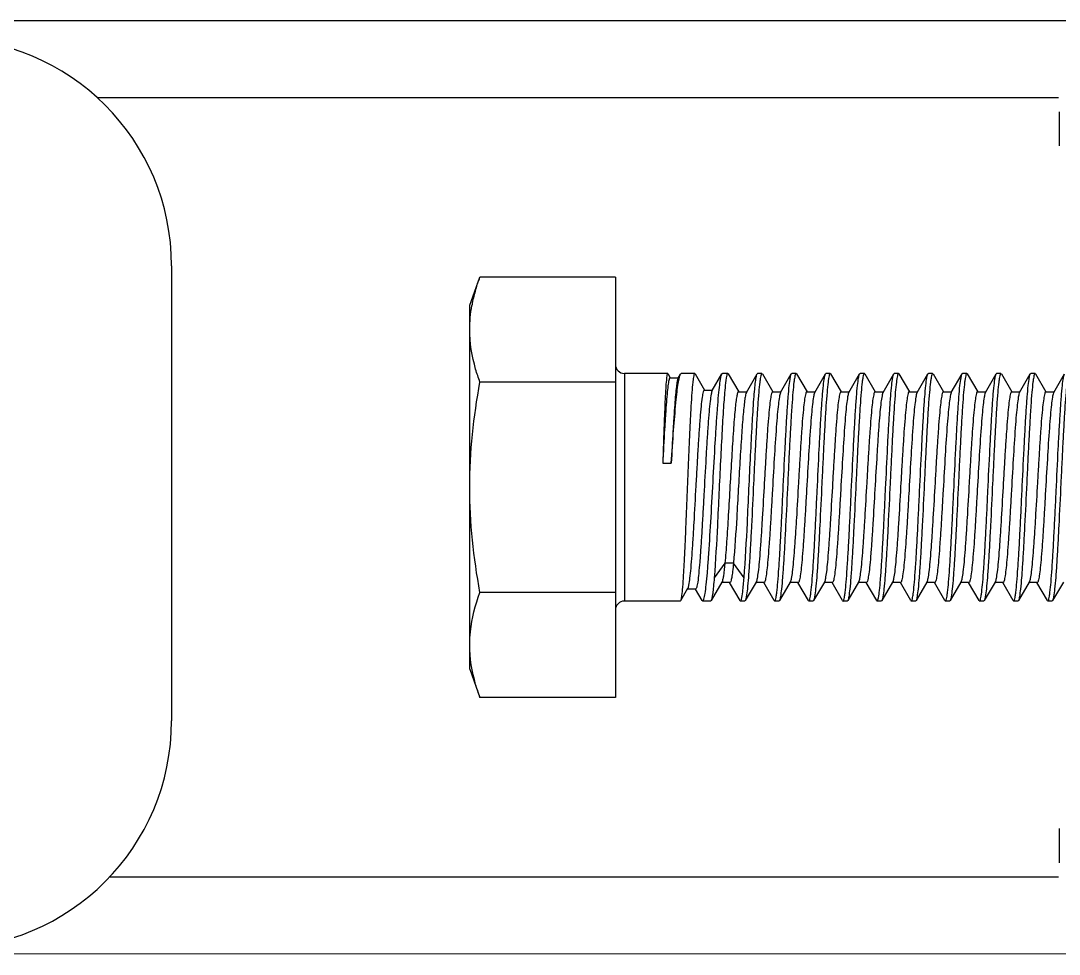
# Model space of a CAD drawing. Extents: x 1382187 to 1725648, y 860327 to 1571294.
# Drawn here: x 1535218.6 to 1535591.6, y 1227685.2 to 1228020.7 of the extents above; entities that cross this region are included whole.
import ezdxf

# ---------------------------------------------------------------- set-up
doc = ezdxf.new("R2010")
doc.units = 0
doc.header["$LTSCALE"] = 1000
doc.header["$MEASUREMENT"] = 0

msp = doc.modelspace()

# ---------------------------------------------------------------- linework, layer by layer
for p, q in [((1535894.19, 1228020.66), (1534900.66, 1228020.65)), ((1535591.32, 1227992.93), (1535246.14, 1227992.93)), ((1535591.62, 1227987.95), (1535591.62, 1227975.68)), ((1535272.74, 1227932.58), (1535272.74, 1227769.03)), ((1535379.83, 1227918.44), (1535383.51, 1227928.56)), ((1535432.16, 1227928.56), (1535383.51, 1227928.56)), ((1535432.16, 1227928.56), (1535432.16, 1227777.48)), ((1535379.83, 1227787.6), (1535379.83, 1227918.44)), ((1535435.43, 1227893.9), (1535435.43, 1227812.13)), ((1535450.93, 1227893.9), (1535435.43, 1227893.9)), ((1535450.93, 1227893.9), (1535435.43, 1227893.9)), ((1535450.93, 1227893.9), (1535450.92, 1227893.9)), ((1535451, 1227893.84), (1535450.93, 1227893.9)), ((1535455.55, 1227893.66), (1535455.83, 1227893.9)), ((1535460.67, 1227893.9), (1535455.83, 1227893.9)), ((1535460.67, 1227893.9), (1535455.83, 1227893.9)), ((1535460.67, 1227893.9), (1535460.65, 1227893.9)), ((1535460.8, 1227893.79), (1535460.67, 1227893.9)), ((1535470.42, 1227893.73), (1535470.62, 1227893.9)), ((1535472.54, 1227893.9), (1535470.62, 1227893.9)), ((1535472.54, 1227893.9), (1535470.62, 1227893.9)), ((1535472.7, 1227893.77), (1535472.54, 1227893.9)), ((1535483.11, 1227893.77), (1535483.27, 1227893.9)), ((1535484.81, 1227893.9), (1535483.27, 1227893.9)), ((1535484.81, 1227893.9), (1535483.27, 1227893.9)), ((1535484.81, 1227893.9), (1535484.79, 1227893.9)), ((1535484.97, 1227893.77), (1535484.81, 1227893.9)), ((1535495.38, 1227893.77), (1535495.54, 1227893.9)), ((1535497.07, 1227893.9), (1535495.54, 1227893.9)), ((1535497.07, 1227893.9), (1535495.54, 1227893.9)), ((1535497.07, 1227893.9), (1535497.05, 1227893.9)), ((1535497.23, 1227893.77), (1535497.07, 1227893.9)), ((1535507.64, 1227893.77), (1535507.8, 1227893.9)), ((1535509.34, 1227893.9), (1535507.8, 1227893.9)), ((1535509.34, 1227893.9), (1535507.8, 1227893.9)), ((1535509.34, 1227893.9), (1535509.32, 1227893.9)), ((1535509.5, 1227893.77), (1535509.34, 1227893.9)), ((1535519.91, 1227893.77), (1535520.07, 1227893.9)), ((1535521.61, 1227893.9), (1535520.07, 1227893.9)), ((1535521.61, 1227893.9), (1535520.07, 1227893.9)), ((1535521.61, 1227893.9), (1535521.58, 1227893.9)), ((1535521.77, 1227893.77), (1535521.61, 1227893.9)), ((1535532.18, 1227893.77), (1535532.34, 1227893.9)), ((1535533.87, 1227893.9), (1535532.34, 1227893.9)), ((1535533.87, 1227893.9), (1535532.34, 1227893.9)), ((1535533.87, 1227893.9), (1535533.85, 1227893.9)), ((1535534.03, 1227893.77), (1535533.87, 1227893.9)), ((1535544.44, 1227893.77), (1535544.6, 1227893.9)), ((1535546.14, 1227893.9), (1535544.6, 1227893.9)), ((1535546.14, 1227893.9), (1535544.6, 1227893.9)), ((1535546.14, 1227893.9), (1535546.12, 1227893.9)), ((1535546.3, 1227893.77), (1535546.14, 1227893.9)), ((1535556.71, 1227893.77), (1535556.87, 1227893.9)), ((1535558.41, 1227893.9), (1535556.87, 1227893.9)), ((1535558.41, 1227893.9), (1535556.87, 1227893.9)), ((1535558.41, 1227893.9), (1535558.38, 1227893.9)), ((1535558.57, 1227893.77), (1535558.41, 1227893.9)), ((1535568.97, 1227893.77), (1535569.14, 1227893.9)), ((1535570.67, 1227893.9), (1535569.14, 1227893.9)), ((1535570.67, 1227893.9), (1535569.14, 1227893.9)), ((1535570.67, 1227893.9), (1535570.65, 1227893.9)), ((1535570.83, 1227893.77), (1535570.67, 1227893.9)), ((1535581.24, 1227893.77), (1535581.4, 1227893.9)), ((1535582.94, 1227893.9), (1535581.4, 1227893.9)), ((1535582.94, 1227893.9), (1535581.4, 1227893.9)), ((1535582.94, 1227893.9), (1535582.92, 1227893.9)), ((1535583.1, 1227893.77), (1535582.94, 1227893.9)), ((1535432.16, 1227890.79), (1535383.51, 1227890.79)), ((1535451, 1227893.84), (1535451.86, 1227892.37)), ((1535451.79, 1227892.33), (1535454.78, 1227892.33)), ((1535454.69, 1227892.19), (1535455.55, 1227893.66)), ((1535460.8, 1227893.79), (1535464.19, 1227887.96)), ((1535466.97, 1227887.8), (1535470.42, 1227893.73)), ((1535472.7, 1227893.77), (1535476.48, 1227887.28)), ((1535479.26, 1227887.12), (1535483.11, 1227893.77)), ((1535484.97, 1227893.77), (1535488.74, 1227887.28)), ((1535491.52, 1227887.12), (1535495.38, 1227893.77)), ((1535497.23, 1227893.77), (1535501.01, 1227887.28)), ((1535503.79, 1227887.12), (1535507.64, 1227893.77)), ((1535509.5, 1227893.77), (1535513.28, 1227887.28)), ((1535516.05, 1227887.12), (1535519.91, 1227893.77)), ((1535521.77, 1227893.77), (1535525.54, 1227887.28)), ((1535528.32, 1227887.12), (1535532.18, 1227893.77)), ((1535534.03, 1227893.77), (1535537.81, 1227887.28)), ((1535540.59, 1227887.12), (1535544.44, 1227893.77)), ((1535546.3, 1227893.77), (1535550.07, 1227887.28)), ((1535552.85, 1227887.12), (1535556.71, 1227893.77)), ((1535558.57, 1227893.77), (1535562.34, 1227887.28)), ((1535565.12, 1227887.12), (1535568.97, 1227893.77)), ((1535570.83, 1227893.77), (1535574.61, 1227887.28)), ((1535577.39, 1227887.12), (1535581.24, 1227893.77)), ((1535583.1, 1227893.77), (1535586.87, 1227887.28)), ((1535589.65, 1227887.12), (1535593.51, 1227893.77)), ((1535464.09, 1227887.96), (1535467.07, 1227887.96)), ((1535476.38, 1227887.28), (1535479.35, 1227887.28)), ((1535488.65, 1227887.28), (1535491.62, 1227887.28)), ((1535491.52, 1227887.12), (1535491.44, 1227886.96)), ((1535500.91, 1227887.28), (1535503.88, 1227887.28)), ((1535503.79, 1227887.12), (1535503.71, 1227886.95)), ((1535513.18, 1227887.28), (1535516.15, 1227887.28)), ((1535516.05, 1227887.12), (1535515.97, 1227886.94)), ((1535525.45, 1227887.28), (1535528.42, 1227887.28)), ((1535537.71, 1227887.28), (1535540.68, 1227887.28)), ((1535540.59, 1227887.12), (1535540.5, 1227886.92)), ((1535549.98, 1227887.28), (1535552.95, 1227887.28)), ((1535552.85, 1227887.12), (1535552.76, 1227886.92)), ((1535562.24, 1227887.28), (1535565.22, 1227887.28)), ((1535565.12, 1227887.12), (1535565.02, 1227886.91)), ((1535574.51, 1227887.28), (1535577.48, 1227887.28)), ((1535577.39, 1227887.12), (1535577.29, 1227886.9)), ((1535586.78, 1227887.28), (1535589.75, 1227887.28)), ((1535589.65, 1227887.12), (1535589.55, 1227886.89)), ((1535449.2, 1227861.72), (1535452.27, 1227861.72)), ((1535471.52, 1227825.75), (1535467.68, 1227820.47)), ((1535474.58, 1227825.75), (1535471.52, 1227825.75)), ((1535478.41, 1227820.47), (1535474.58, 1227825.75)), ((1535458.12, 1227816.6), (1535455.58, 1227812.22)), ((1535461.01, 1227816.44), (1535458.03, 1227816.44)), ((1535463.31, 1227812.33), (1535460.94, 1227816.4)), ((1535470.44, 1227818.9), (1535466.57, 1227812.26)), ((1535473.31, 1227818.73), (1535470.34, 1227818.73)), ((1535476.96, 1227812.27), (1535473.21, 1227818.73)), ((1535482.7, 1227818.92), (1535478.83, 1227812.27)), ((1535485.58, 1227818.75), (1535482.61, 1227818.75)), ((1535489.24, 1227812.27), (1535485.48, 1227818.75)), ((1535494.97, 1227818.92), (1535491.1, 1227812.27)), ((1535497.85, 1227818.75), (1535494.88, 1227818.75)), ((1535501.51, 1227812.27), (1535497.75, 1227818.75)), ((1535507.24, 1227818.92), (1535503.37, 1227812.27)), ((1535510.11, 1227818.75), (1535507.14, 1227818.75)), ((1535513.78, 1227812.27), (1535510.02, 1227818.75)), ((1535519.5, 1227818.92), (1535515.63, 1227812.27)), ((1535522.38, 1227818.75), (1535519.41, 1227818.75)), ((1535526.04, 1227812.27), (1535522.28, 1227818.75)), ((1535522.49, 1227818.8), (1535522.38, 1227818.75)), ((1535531.77, 1227818.92), (1535527.9, 1227812.27)), ((1535534.65, 1227818.75), (1535531.67, 1227818.75)), ((1535538.31, 1227812.27), (1535534.55, 1227818.75)), ((1535544.04, 1227818.92), (1535540.17, 1227812.27)), ((1535546.91, 1227818.75), (1535543.94, 1227818.75)), ((1535550.57, 1227812.27), (1535546.82, 1227818.75)), ((1535556.3, 1227818.92), (1535552.43, 1227812.27)), ((1535559.18, 1227818.75), (1535556.21, 1227818.75)), ((1535562.84, 1227812.27), (1535559.08, 1227818.75)), ((1535568.57, 1227818.92), (1535564.7, 1227812.27)), ((1535571.44, 1227818.75), (1535568.47, 1227818.75)), ((1535575.11, 1227812.27), (1535571.35, 1227818.75)), ((1535580.84, 1227818.92), (1535576.97, 1227812.27)), ((1535583.71, 1227818.75), (1535580.74, 1227818.75)), ((1535587.37, 1227812.27), (1535583.61, 1227818.75)), ((1535593.1, 1227818.92), (1535589.23, 1227812.27)), ((1535432.16, 1227815.25), (1535383.51, 1227815.25)), ((1535455.48, 1227812.13), (1535435.43, 1227812.13)), ((1535455.48, 1227812.13), (1535435.43, 1227812.13)), ((1535455.58, 1227812.22), (1535455.48, 1227812.13)), ((1535463.31, 1227812.33), (1535463.54, 1227812.13)), ((1535466.42, 1227812.13), (1535463.54, 1227812.13)), ((1535466.42, 1227812.13), (1535463.54, 1227812.13)), ((1535466.57, 1227812.26), (1535466.42, 1227812.13)), ((1535476.96, 1227812.27), (1535477.13, 1227812.13)), ((1535478.67, 1227812.13), (1535477.13, 1227812.13)), ((1535478.67, 1227812.13), (1535477.13, 1227812.13)), ((1535478.83, 1227812.27), (1535478.67, 1227812.13)), ((1535489.24, 1227812.27), (1535489.4, 1227812.13)), ((1535490.94, 1227812.13), (1535489.4, 1227812.13)), ((1535490.94, 1227812.13), (1535489.4, 1227812.13)), ((1535489.4, 1227812.13), (1535489.43, 1227812.13)), ((1535491.1, 1227812.27), (1535490.94, 1227812.13)), ((1535501.51, 1227812.27), (1535501.67, 1227812.13)), ((1535503.21, 1227812.13), (1535501.67, 1227812.13)), ((1535503.21, 1227812.13), (1535501.67, 1227812.13)), ((1535501.67, 1227812.13), (1535501.69, 1227812.13)), ((1535503.37, 1227812.27), (1535503.21, 1227812.13)), ((1535513.78, 1227812.27), (1535513.94, 1227812.13)), ((1535515.47, 1227812.13), (1535513.94, 1227812.13)), ((1535515.47, 1227812.13), (1535513.94, 1227812.13)), ((1535513.94, 1227812.13), (1535513.96, 1227812.13)), ((1535515.53, 1227812.14), (1535515.47, 1227812.13)), ((1535515.58, 1227812.19), (1535515.53, 1227812.14)), ((1535515.63, 1227812.27), (1535515.58, 1227812.19)), ((1535526.04, 1227812.27), (1535526.2, 1227812.13)), ((1535526.2, 1227812.13), (1535526.26, 1227812.14)), ((1535527.74, 1227812.13), (1535526.2, 1227812.13)), ((1535526.26, 1227812.14), (1535526.31, 1227812.19)), ((1535527.74, 1227812.13), (1535526.31, 1227812.13)), ((1535527.9, 1227812.27), (1535527.74, 1227812.13)), ((1535538.31, 1227812.27), (1535538.47, 1227812.13)), ((1535540.01, 1227812.13), (1535538.47, 1227812.13)), ((1535540.01, 1227812.13), (1535538.47, 1227812.13)), ((1535538.47, 1227812.13), (1535538.49, 1227812.13)), ((1535540.17, 1227812.27), (1535540.01, 1227812.13)), ((1535550.57, 1227812.27), (1535550.74, 1227812.13)), ((1535552.27, 1227812.13), (1535550.74, 1227812.13)), ((1535552.27, 1227812.13), (1535550.74, 1227812.13)), ((1535550.74, 1227812.13), (1535550.76, 1227812.13)), ((1535552.43, 1227812.27), (1535552.27, 1227812.13)), ((1535562.84, 1227812.27), (1535563, 1227812.13)), ((1535564.54, 1227812.13), (1535563, 1227812.13)), ((1535564.54, 1227812.13), (1535563, 1227812.13)), ((1535563, 1227812.13), (1535563.02, 1227812.13)), ((1535564.7, 1227812.27), (1535564.54, 1227812.13)), ((1535575.11, 1227812.27), (1535575.27, 1227812.13)), ((1535576.8, 1227812.13), (1535575.27, 1227812.13)), ((1535576.8, 1227812.13), (1535575.27, 1227812.13)), ((1535575.27, 1227812.13), (1535575.29, 1227812.13)), ((1535576.97, 1227812.27), (1535576.8, 1227812.13)), ((1535587.37, 1227812.27), (1535587.53, 1227812.13)), ((1535589.07, 1227812.13), (1535587.53, 1227812.13)), ((1535589.07, 1227812.13), (1535587.53, 1227812.13)), ((1535587.53, 1227812.13), (1535587.56, 1227812.13)), ((1535589.23, 1227812.27), (1535589.07, 1227812.13)), ((1535379.83, 1227787.6), (1535383.51, 1227777.48)), ((1535432.16, 1227777.48), (1535383.51, 1227777.48)), ((1535591.62, 1227730.35), (1535591.62, 1227718.09)), ((1535591.37, 1227712.83), (1535250.37, 1227712.83)), ((1535893.68, 1227685.39), (1534900.66, 1227685.19))]:
    msp.add_line(p, q)
for centre, radius, start, end in [((1535190.96, 1227932.58), 81.78, 0, 90), ((1535432.61, 1227908.65), 52.86, 168.6931, 169.4725), ((1535435.43, 1227897.18), 3.27, 180, 270), ((1535435.43, 1227808.86), 3.27, 90, 180), ((1535190.96, 1227769.03), 81.78, 270, 0)]:
    msp.add_arc(centre, radius, start, end)
for points, knots in [([(1535380.78, 1227919.02), (1535381.26, 1227921.44), (1535382.14, 1227924.64), (1535383.22, 1227927.77), (1535383.51, 1227928.56)], [0, 0, 0, 0, 0.746895, 1, 1, 1, 1]), ([(1535383.51, 1227890.79), (1535382.95, 1227892.33), (1535380.92, 1227898.43), (1535379.83, 1227904.89), (1535379.83, 1227909.67)], [0, 0, 0, 0, 0.255696, 1, 1, 1, 1]), ([(1535450.92, 1227893.9), (1535450.85, 1227893.88), (1535450.77, 1227893.62), (1535450.67, 1227893.19), (1535450.57, 1227892.41), (1535450.41, 1227890.88), (1535450.22, 1227888.28), (1535450.02, 1227884.45), (1535449.81, 1227879.72), (1535449.6, 1227874.23), (1535449.4, 1227868.15), (1535449.27, 1227863.91), (1535449.2, 1227861.72)], [0, 0, 0, 0, 0.006463, 0.021259, 0.044741, 0.076818, 0.165921, 0.286162, 0.434178, 0.605806, 0.79621, 1, 1, 1, 1]), ([(1535460.65, 1227893.9), (1535460.56, 1227893.88), (1535460.43, 1227893.54), (1535460.28, 1227892.97), (1535460.12, 1227891.97), (1535459.89, 1227890), (1535459.61, 1227886.67), (1535459.3, 1227881.81), (1535458.98, 1227875.89), (1535458.67, 1227869.13), (1535458.35, 1227861.79), (1535458.04, 1227854.12), (1535457.73, 1227846.41), (1535457.43, 1227838.95), (1535457.12, 1227832), (1535456.82, 1227825.81), (1535456.51, 1227820.64), (1535456.26, 1227816.61), (1535455.92, 1227813.98), (1535455.8, 1227812.59), (1535455.58, 1227812.22)], [0, 0, 0, 0, 0.003479, 0.011119, 0.023138, 0.039478, 0.084569, 0.144819, 0.218054, 0.30161, 0.392438, 0.487225, 0.582511, 0.674818, 0.760772, 0.837237, 0.901428, 0.951015, 0.984221, 1, 1, 1, 1]), ([(1535472.54, 1227893.9), (1535472.46, 1227893.9), (1535472.3, 1227893.64), (1535472.24, 1227893.43), (1535472.2, 1227893.26)], [0, 0, 0, 0, 0.316243, 1, 1, 1, 1]), ([(1535484.79, 1227893.9), (1535484.69, 1227893.88), (1535484.54, 1227893.55), (1535484.38, 1227892.98), (1535484.2, 1227891.99), (1535483.93, 1227890.03), (1535483.62, 1227886.74), (1535483.26, 1227881.92), (1535482.9, 1227876.06), (1535482.54, 1227869.36), (1535482.17, 1227862.06), (1535481.69, 1227851.93), (1535481.21, 1227841.92), (1535480.71, 1227832.38), (1535480.36, 1227826.18), (1535479.99, 1227820.95), (1535479.66, 1227816.86), (1535479.27, 1227814.13), (1535479.07, 1227812.68), (1535478.83, 1227812.27)], [0, 0, 0, 0, 0.003606, 0.011247, 0.023194, 0.039404, 0.084092, 0.143784, 0.216355, 0.299204, 0.389343, 0.483517, 0.670349, 0.756272, 0.83299, 0.897744, 0.948219, 0.982646, 1, 1, 1, 1]), ([(1535497.05, 1227893.9), (1535496.96, 1227893.88), (1535496.8, 1227893.55), (1535496.65, 1227892.98), (1535496.47, 1227891.99), (1535496.2, 1227890.03), (1535495.89, 1227886.74), (1535495.53, 1227881.93), (1535495.17, 1227876.06), (1535494.8, 1227869.36), (1535494.44, 1227862.07), (1535493.95, 1227851.94), (1535493.48, 1227841.92), (1535492.98, 1227832.38), (1535492.62, 1227826.18), (1535492.25, 1227820.95), (1535491.93, 1227816.86), (1535491.54, 1227814.13), (1535491.34, 1227812.68), (1535491.1, 1227812.27)], [0, 0, 0, 0, 0.003604, 0.011244, 0.023189, 0.039398, 0.084081, 0.143773, 0.216344, 0.29919, 0.389328, 0.483502, 0.67034, 0.756263, 0.832984, 0.89774, 0.948217, 0.982646, 1, 1, 1, 1]), ([(1535509.32, 1227893.9), (1535509.22, 1227893.88), (1535509.07, 1227893.55), (1535508.91, 1227892.98), (1535508.73, 1227891.99), (1535508.47, 1227890.03), (1535508.15, 1227886.74), (1535507.8, 1227881.92), (1535507.43, 1227876.06), (1535507.07, 1227869.36), (1535506.71, 1227862.07), (1535506.22, 1227851.94), (1535505.75, 1227841.92), (1535505.25, 1227832.38), (1535504.89, 1227826.18), (1535504.52, 1227820.95), (1535504.2, 1227816.86), (1535503.81, 1227814.13), (1535503.61, 1227812.68), (1535503.37, 1227812.27)], [0, 0, 0, 0, 0.003606, 0.011247, 0.023192, 0.039401, 0.084085, 0.143776, 0.216348, 0.299195, 0.38933, 0.483503, 0.670342, 0.756264, 0.832982, 0.897739, 0.948217, 0.982647, 1, 1, 1, 1]), ([(1535521.58, 1227893.9), (1535521.49, 1227893.88), (1535521.34, 1227893.55), (1535521.18, 1227892.98), (1535521, 1227891.99), (1535520.73, 1227890.04), (1535520.42, 1227886.75), (1535520.06, 1227881.93), (1535519.7, 1227876.06), (1535519.34, 1227869.36), (1535518.97, 1227862.07), (1535518.49, 1227851.94), (1535518.01, 1227841.92), (1535517.51, 1227832.39), (1535517.15, 1227826.18), (1535516.79, 1227820.95), (1535516.46, 1227816.86), (1535516.07, 1227814.13), (1535515.87, 1227812.68), (1535515.63, 1227812.27)], [0, 0, 0, 0, 0.003598, 0.011231, 0.023168, 0.039371, 0.084041, 0.143721, 0.216288, 0.299135, 0.389272, 0.483446, 0.670301, 0.756235, 0.832961, 0.897725, 0.94821, 0.982644, 1, 1, 1, 1]), ([(1535533.85, 1227893.9), (1535533.75, 1227893.88), (1535533.6, 1227893.55), (1535533.44, 1227892.98), (1535533.26, 1227891.99), (1535533, 1227890.03), (1535532.68, 1227886.74), (1535532.33, 1227881.92), (1535531.97, 1227876.05), (1535531.6, 1227869.35), (1535531.24, 1227862.06), (1535530.75, 1227851.93), (1535530.28, 1227841.92), (1535529.78, 1227832.38), (1535529.42, 1227826.18), (1535529.05, 1227820.95), (1535528.73, 1227816.86), (1535528.34, 1227814.13), (1535528.14, 1227812.68), (1535527.9, 1227812.27)], [0, 0, 0, 0, 0.003608, 0.011251, 0.0232, 0.039412, 0.0841, 0.143792, 0.216367, 0.299219, 0.389359, 0.483531, 0.670361, 0.756279, 0.832994, 0.897747, 0.94822, 0.982647, 1, 1, 1, 1]), ([(1535546.12, 1227893.9), (1535546.02, 1227893.88), (1535545.87, 1227893.55), (1535545.71, 1227892.98), (1535545.53, 1227891.99), (1535545.26, 1227890.03), (1535544.95, 1227886.74), (1535544.59, 1227881.93), (1535544.23, 1227876.06), (1535543.87, 1227869.36), (1535543.51, 1227862.07), (1535543.02, 1227851.94), (1535542.55, 1227841.92), (1535542.05, 1227832.39), (1535541.69, 1227826.18), (1535541.32, 1227820.95), (1535540.99, 1227816.86), (1535540.6, 1227814.13), (1535540.4, 1227812.68), (1535540.17, 1227812.27)], [0, 0, 0, 0, 0.003605, 0.011245, 0.02319, 0.039398, 0.084078, 0.143767, 0.216337, 0.299182, 0.389315, 0.483487, 0.670329, 0.756258, 0.83298, 0.897737, 0.948214, 0.982645, 1, 1, 1, 1]), ([(1535558.38, 1227893.9), (1535558.29, 1227893.88), (1535558.13, 1227893.55), (1535557.98, 1227892.98), (1535557.8, 1227891.99), (1535557.53, 1227890.03), (1535557.22, 1227886.74), (1535556.86, 1227881.92), (1535556.5, 1227876.06), (1535556.14, 1227869.36), (1535555.77, 1227862.06), (1535555.29, 1227851.93), (1535554.81, 1227841.92), (1535554.31, 1227832.38), (1535553.95, 1227826.18), (1535553.58, 1227820.95), (1535553.26, 1227816.86), (1535552.87, 1227814.13), (1535552.67, 1227812.68), (1535552.43, 1227812.27)], [0, 0, 0, 0, 0.003606, 0.011248, 0.023195, 0.039406, 0.084093, 0.143786, 0.216358, 0.299206, 0.389346, 0.483519, 0.670351, 0.756273, 0.832991, 0.897744, 0.948219, 0.982646, 1, 1, 1, 1]), ([(1535570.65, 1227893.9), (1535570.55, 1227893.88), (1535570.4, 1227893.55), (1535570.24, 1227892.98), (1535570.06, 1227891.99), (1535569.8, 1227890.03), (1535569.48, 1227886.74), (1535569.13, 1227881.93), (1535568.77, 1227876.06), (1535568.4, 1227869.36), (1535568.04, 1227862.07), (1535567.55, 1227851.94), (1535567.08, 1227841.92), (1535566.58, 1227832.38), (1535566.22, 1227826.18), (1535565.85, 1227820.95), (1535565.53, 1227816.86), (1535565.14, 1227814.13), (1535564.94, 1227812.68), (1535564.7, 1227812.27)], [0, 0, 0, 0, 0.003605, 0.011245, 0.02319, 0.039399, 0.084083, 0.143774, 0.216346, 0.299192, 0.389329, 0.483503, 0.670341, 0.756263, 0.832983, 0.89774, 0.948218, 0.982646, 1, 1, 1, 1]), ([(1535582.92, 1227893.9), (1535582.82, 1227893.88), (1535582.67, 1227893.55), (1535582.51, 1227892.98), (1535582.33, 1227891.99), (1535582.06, 1227890.03), (1535581.75, 1227886.74), (1535581.39, 1227881.92), (1535581.03, 1227876.06), (1535580.67, 1227869.36), (1535580.3, 1227862.07), (1535579.82, 1227851.94), (1535579.35, 1227841.92), (1535578.84, 1227832.38), (1535578.49, 1227826.18), (1535578.12, 1227820.95), (1535577.79, 1227816.86), (1535577.4, 1227814.13), (1535577.2, 1227812.68), (1535576.97, 1227812.27)], [0, 0, 0, 0, 0.003606, 0.011247, 0.023193, 0.039402, 0.084085, 0.143776, 0.216348, 0.299195, 0.389329, 0.483501, 0.670341, 0.756263, 0.832981, 0.897738, 0.948217, 0.982646, 1, 1, 1, 1]), ([(1535595.18, 1227893.9), (1535595.09, 1227893.88), (1535594.93, 1227893.55), (1535594.78, 1227892.98), (1535594.6, 1227891.99), (1535594.33, 1227890.03), (1535594.02, 1227886.74), (1535593.66, 1227881.93), (1535593.3, 1227876.06), (1535592.94, 1227869.36), (1535592.57, 1227862.07), (1535592.09, 1227851.94), (1535591.61, 1227841.92), (1535591.11, 1227832.39), (1535590.75, 1227826.18), (1535590.38, 1227820.95), (1535590.06, 1227816.86), (1535589.67, 1227814.13), (1535589.47, 1227812.68), (1535589.23, 1227812.27)], [0, 0, 0, 0, 0.003605, 0.011246, 0.023191, 0.0394, 0.084081, 0.143769, 0.21634, 0.299187, 0.389322, 0.483492, 0.670333, 0.756258, 0.832977, 0.897734, 0.948214, 0.982646, 1, 1, 1, 1]), ([(1535451.79, 1227892.33), (1535451.72, 1227892.33), (1535451.56, 1227892.11), (1535451.35, 1227891.4), (1535451.06, 1227889.76), (1535450.77, 1227887.09), (1535450.45, 1227883.43), (1535450.14, 1227878.93), (1535449.7, 1227871.6), (1535449.4, 1227865.78), (1535449.2, 1227861.72)], [0, 0, 0, 0, 0.007029, 0.021662, 0.076602, 0.165188, 0.285057, 0.432865, 0.604499, 1, 1, 1, 1]), ([(1535452.27, 1227861.72), (1535452.53, 1227865.67), (1535453.03, 1227872.9), (1535453.71, 1227881.43), (1535454.29, 1227887.02), (1535454.67, 1227890.05), (1535455.06, 1227892.17), (1535455.34, 1227893.3), (1535455.55, 1227893.66)], [0, 0, 0, 0, 0.369025, 0.676578, 0.797829, 0.893394, 0.961137, 1, 1, 1, 1]), ([(1535454.69, 1227892.19), (1535454.52, 1227891.88), (1535454.32, 1227890.86), (1535454.02, 1227888.92), (1535453.74, 1227886.06), (1535453.44, 1227882.41), (1535453.15, 1227878.02), (1535452.73, 1227871.05), (1535452.45, 1227865.54), (1535452.27, 1227861.72)], [0, 0, 0, 0, 0.03477, 0.099862, 0.194036, 0.315014, 0.459836, 0.624963, 1, 1, 1, 1]), ([(1535463.97, 1227812.82), (1535464.17, 1227813.46), (1535464.47, 1227815.19), (1535464.87, 1227818.36), (1535465.26, 1227822.64), (1535465.83, 1227830.12), (1535466.49, 1227840.99), (1535467.25, 1227854.82), (1535467.89, 1227866.52), (1535468.43, 1227875.31), (1535468.82, 1227880.97), (1535469.2, 1227885.73), (1535469.56, 1227889.46), (1535469.95, 1227891.99), (1535470.19, 1227893.34), (1535470.42, 1227893.73)], [0, 0, 0, 0, 0.024854, 0.064557, 0.117968, 0.183425, 0.34188, 0.519926, 0.695025, 0.774452, 0.845022, 0.904492, 0.95099, 0.983092, 1, 1, 1, 1]), ([(1535472.2, 1227893.26), (1535471.87, 1227892.05), (1535471.53, 1227888.53), (1535470.97, 1227881.96), (1535470.46, 1227872.97), (1535469.92, 1227862.33), (1535469.38, 1227850.92), (1535468.69, 1227836.88), (1535468.17, 1227826.74), (1535467.68, 1227820.47)], [0, 0, 0, 0, 0.051689, 0.144713, 0.271544, 0.421712, 0.582779, 0.741399, 1, 1, 1, 1]), ([(1535478.41, 1227820.47), (1535478.93, 1227827.05), (1535479.46, 1227837.66), (1535480.17, 1227852.33), (1535480.73, 1227864.13), (1535481.29, 1227874.92), (1535481.77, 1227882.84), (1535482.2, 1227887.94), (1535482.46, 1227890.66), (1535482.76, 1227892.5), (1535482.94, 1227893.47), (1535483.11, 1227893.77)], [0, 0, 0, 0, 0.269192, 0.433946, 0.599559, 0.751167, 0.875181, 0.923254, 0.96054, 0.986252, 1, 1, 1, 1]), ([(1535489.43, 1227812.13), (1535489.52, 1227812.16), (1535489.68, 1227812.49), (1535489.83, 1227813.06), (1535490.01, 1227814.04), (1535490.28, 1227816), (1535490.59, 1227819.29), (1535490.95, 1227824.11), (1535491.31, 1227829.98), (1535491.67, 1227836.68), (1535492.04, 1227843.97), (1535492.52, 1227854.09), (1535493, 1227864.11), (1535493.5, 1227873.64), (1535493.86, 1227879.85), (1535494.22, 1227885.07), (1535494.55, 1227889.17), (1535494.94, 1227891.91), (1535495.14, 1227893.35), (1535495.38, 1227893.77)], [0, 0, 0, 0, 0.00361, 0.011255, 0.023205, 0.039416, 0.084097, 0.143781, 0.216343, 0.299178, 0.3893, 0.483456, 0.670274, 0.756195, 0.832914, 0.897676, 0.948169, 0.98262, 1, 1, 1, 1]), ([(1535501.69, 1227812.13), (1535501.79, 1227812.16), (1535501.94, 1227812.49), (1535502.1, 1227813.06), (1535502.28, 1227814.04), (1535502.55, 1227816), (1535502.86, 1227819.29), (1535503.22, 1227824.11), (1535503.58, 1227829.98), (1535503.94, 1227836.68), (1535504.3, 1227843.97), (1535504.79, 1227854.09), (1535505.26, 1227864.11), (1535505.76, 1227873.64), (1535506.12, 1227879.85), (1535506.49, 1227885.08), (1535506.82, 1227889.17), (1535507.2, 1227891.91), (1535507.4, 1227893.35), (1535507.64, 1227893.77)], [0, 0, 0, 0, 0.003611, 0.011257, 0.023206, 0.039418, 0.084102, 0.143788, 0.216352, 0.299187, 0.389308, 0.483466, 0.670283, 0.7562, 0.832918, 0.897681, 0.948172, 0.982621, 1, 1, 1, 1]), ([(1535513.96, 1227812.13), (1535514.06, 1227812.16), (1535514.21, 1227812.49), (1535514.37, 1227813.06), (1535514.55, 1227814.04), (1535514.81, 1227816), (1535515.13, 1227819.29), (1535515.48, 1227824.11), (1535515.84, 1227829.98), (1535516.21, 1227836.68), (1535516.57, 1227843.97), (1535517.06, 1227854.09), (1535517.53, 1227864.11), (1535518.03, 1227873.64), (1535518.39, 1227879.85), (1535518.76, 1227885.08), (1535519.08, 1227889.17), (1535519.47, 1227891.91), (1535519.67, 1227893.35), (1535519.91, 1227893.77)], [0, 0, 0, 0, 0.00361, 0.011255, 0.023204, 0.039415, 0.0841, 0.143787, 0.21635, 0.299184, 0.389308, 0.483468, 0.670284, 0.7562, 0.83292, 0.897683, 0.948173, 0.982621, 1, 1, 1, 1]), ([(1535526.31, 1227812.19), (1535526.4, 1227812.3), (1535526.54, 1227812.69), (1535526.82, 1227813.9), (1535527.1, 1227816.29), (1535527.46, 1227820.07), (1535527.81, 1227825.03), (1535528.16, 1227830.96), (1535528.52, 1227837.67), (1535528.88, 1227844.92), (1535529.36, 1227854.91), (1535529.83, 1227864.76), (1535530.32, 1227874.11), (1535530.68, 1227880.18), (1535531.04, 1227885.28), (1535531.36, 1227889.28), (1535531.74, 1227891.95), (1535531.94, 1227893.36), (1535532.18, 1227893.77)], [0, 0, 0, 0, 0.005244, 0.014609, 0.045815, 0.092875, 0.154195, 0.22765, 0.310678, 0.400368, 0.493572, 0.677434, 0.761652, 0.836715, 0.899999, 0.949307, 0.982964, 1, 1, 1, 1]), ([(1535538.49, 1227812.13), (1535538.59, 1227812.16), (1535538.74, 1227812.49), (1535538.9, 1227813.06), (1535539.08, 1227814.04), (1535539.34, 1227816), (1535539.66, 1227819.29), (1535540.01, 1227824.11), (1535540.38, 1227829.98), (1535540.74, 1227836.68), (1535541.1, 1227843.97), (1535541.59, 1227854.09), (1535542.06, 1227864.11), (1535542.56, 1227873.64), (1535542.92, 1227879.85), (1535543.29, 1227885.08), (1535543.61, 1227889.17), (1535544, 1227891.91), (1535544.2, 1227893.35), (1535544.44, 1227893.77)], [0, 0, 0, 0, 0.00361, 0.011255, 0.023204, 0.039414, 0.084096, 0.14378, 0.216342, 0.299175, 0.389295, 0.483453, 0.670272, 0.756195, 0.832918, 0.89768, 0.94817, 0.98262, 1, 1, 1, 1]), ([(1535550.76, 1227812.13), (1535550.85, 1227812.16), (1535551.01, 1227812.49), (1535551.17, 1227813.06), (1535551.34, 1227814.04), (1535551.61, 1227816), (1535551.92, 1227819.29), (1535552.28, 1227824.11), (1535552.64, 1227829.98), (1535553.01, 1227836.68), (1535553.37, 1227843.97), (1535553.86, 1227854.1), (1535554.33, 1227864.11), (1535554.83, 1227873.65), (1535555.19, 1227879.85), (1535555.56, 1227885.08), (1535555.88, 1227889.17), (1535556.27, 1227891.91), (1535556.47, 1227893.35), (1535556.71, 1227893.77)], [0, 0, 0, 0, 0.003613, 0.011261, 0.023214, 0.039428, 0.084117, 0.143805, 0.21637, 0.299211, 0.389338, 0.483496, 0.670304, 0.756216, 0.832931, 0.89769, 0.948176, 0.982622, 1, 1, 1, 1]), ([(1535563.02, 1227812.13), (1535563.12, 1227812.16), (1535563.27, 1227812.49), (1535563.43, 1227813.06), (1535563.61, 1227814.04), (1535563.88, 1227816), (1535564.19, 1227819.29), (1535564.55, 1227824.11), (1535564.91, 1227829.98), (1535565.27, 1227836.68), (1535565.64, 1227843.97), (1535566.12, 1227854.09), (1535566.59, 1227864.11), (1535567.1, 1227873.64), (1535567.45, 1227879.85), (1535567.82, 1227885.07), (1535568.15, 1227889.17), (1535568.54, 1227891.91), (1535568.74, 1227893.35), (1535568.97, 1227893.77)], [0, 0, 0, 0, 0.00361, 0.011255, 0.023204, 0.039415, 0.084097, 0.14378, 0.216342, 0.299177, 0.389299, 0.483455, 0.670274, 0.756194, 0.832913, 0.897676, 0.948169, 0.98262, 1, 1, 1, 1]), ([(1535575.29, 1227812.13), (1535575.39, 1227812.16), (1535575.54, 1227812.49), (1535575.7, 1227813.06), (1535575.88, 1227814.04), (1535576.14, 1227816), (1535576.46, 1227819.29), (1535576.81, 1227824.11), (1535577.17, 1227829.98), (1535577.54, 1227836.68), (1535577.9, 1227843.97), (1535578.39, 1227854.09), (1535578.86, 1227864.11), (1535579.36, 1227873.64), (1535579.72, 1227879.85), (1535580.09, 1227885.08), (1535580.41, 1227889.17), (1535580.8, 1227891.91), (1535581, 1227893.35), (1535581.24, 1227893.77)], [0, 0, 0, 0, 0.003611, 0.011257, 0.023206, 0.039418, 0.084102, 0.143789, 0.216352, 0.299187, 0.389308, 0.483467, 0.670284, 0.756201, 0.832919, 0.897682, 0.948173, 0.982621, 1, 1, 1, 1]), ([(1535587.56, 1227812.13), (1535587.65, 1227812.16), (1535587.81, 1227812.49), (1535587.96, 1227813.06), (1535588.14, 1227814.04), (1535588.41, 1227816), (1535588.72, 1227819.29), (1535589.08, 1227824.11), (1535589.44, 1227829.98), (1535589.8, 1227836.68), (1535590.17, 1227843.97), (1535590.65, 1227854.09), (1535591.13, 1227864.11), (1535591.63, 1227873.64), (1535591.99, 1227879.85), (1535592.36, 1227885.08), (1535592.68, 1227889.17), (1535593.07, 1227891.91), (1535593.27, 1227893.35), (1535593.51, 1227893.77)], [0, 0, 0, 0, 0.003609, 0.011254, 0.023203, 0.039414, 0.084098, 0.143785, 0.216348, 0.299182, 0.389306, 0.483467, 0.670283, 0.7562, 0.83292, 0.897683, 0.948173, 0.982621, 1, 1, 1, 1]), ([(1535464.09, 1227887.96), (1535464.01, 1227887.96), (1535463.83, 1227887.7), (1535463.58, 1227886.86), (1535463.25, 1227884.93), (1535462.91, 1227881.82), (1535462.54, 1227877.59), (1535462.18, 1227872.46), (1535461.81, 1227866.59), (1535461.44, 1227860.2), (1535460.95, 1227851.34), (1535460.48, 1227842.58), (1535459.98, 1227834.25), (1535459.62, 1227828.84), (1535459.26, 1227824.27), (1535458.93, 1227820.68), (1535458.56, 1227818.26), (1535458.34, 1227816.97), (1535458.12, 1227816.6)], [0, 0, 0, 0, 0.003512, 0.010895, 0.03862, 0.083116, 0.142813, 0.21551, 0.298517, 0.388779, 0.482991, 0.669589, 0.75528, 0.831778, 0.896415, 0.946979, 0.981812, 1, 1, 1, 1]), ([(1535466.97, 1227887.8), (1535466.74, 1227887.4), (1535466.52, 1227886.07), (1535466.14, 1227883.55), (1535465.8, 1227879.85), (1535465.43, 1227875.16), (1535465.06, 1227869.63), (1535464.56, 1227861.21), (1535464.08, 1227852.41), (1535463.59, 1227843.56), (1535463.23, 1227837.25), (1535462.87, 1227831.48), (1535462.51, 1227826.46), (1535462.16, 1227822.35), (1535461.83, 1227819.35), (1535461.5, 1227817.49), (1535461.27, 1227816.69), (1535461.09, 1227816.44), (1535461.01, 1227816.44)], [0, 0, 0, 0, 0.018969, 0.055155, 0.107429, 0.173883, 0.252061, 0.339075, 0.526651, 0.6204, 0.709614, 0.791122, 0.862062, 0.919981, 0.962927, 0.989567, 0.996641, 1, 1, 1, 1]), ([(1535476.38, 1227887.28), (1535476.21, 1227887.28), (1535475.96, 1227886.53), (1535475.72, 1227885.45), (1535475.42, 1227883.34), (1535475.13, 1227880.64), (1535474.84, 1227877.21), (1535474.42, 1227871.59), (1535473.92, 1227863.61), (1535473.34, 1227853.47), (1535472.76, 1227843.29), (1535472.19, 1227834.04), (1535471.76, 1227828.3), (1535471.52, 1227825.75)], [0, 0, 0, 0, 0.008312, 0.028859, 0.061939, 0.106893, 0.162683, 0.227987, 0.380684, 0.550376, 0.720797, 0.875605, 1, 1, 1, 1]), ([(1535479.26, 1227887.12), (1535479.1, 1227886.85), (1535478.9, 1227885.99), (1535478.62, 1227884.39), (1535478.35, 1227882.06), (1535477.93, 1227877.75), (1535477.45, 1227871.1), (1535476.89, 1227862.08), (1535476.34, 1227852.25), (1535475.63, 1227840.04), (1535475.1, 1227831.21), (1535474.58, 1227825.75)], [0, 0, 0, 0, 0.015086, 0.041871, 0.07998, 0.128634, 0.253127, 0.404426, 0.569162, 0.732754, 1, 1, 1, 1]), ([(1535488.65, 1227887.28), (1535488.57, 1227887.28), (1535488.39, 1227887.04), (1535488.14, 1227886.25), (1535487.82, 1227884.44), (1535487.48, 1227881.52), (1535487.12, 1227877.53), (1535486.77, 1227872.68), (1535486.4, 1227867.11), (1535486.04, 1227861.04), (1535485.55, 1227852.57), (1535485.08, 1227844.17), (1535484.58, 1227836.15), (1535484.22, 1227830.9), (1535483.86, 1227826.46), (1535483.52, 1227822.95), (1535483.15, 1227820.56), (1535482.92, 1227819.29), (1535482.7, 1227818.92)], [0, 0, 0, 0, 0.003515, 0.010772, 0.037949, 0.081609, 0.140308, 0.211978, 0.294061, 0.383612, 0.477415, 0.664253, 0.750571, 0.827952, 0.893624, 0.945254, 0.981055, 1, 1, 1, 1]), ([(1535491.44, 1227886.96), (1535491.25, 1227886.49), (1535491, 1227885.11), (1535490.65, 1227882.53), (1535490.31, 1227878.9), (1535489.8, 1227872.4), (1535489.21, 1227862.88), (1535488.63, 1227852.78), (1535488.15, 1227844.42), (1535487.8, 1227838.46), (1535487.44, 1227833.01), (1535487.08, 1227828.26), (1535486.73, 1227824.37), (1535486.4, 1227821.52), (1535486.08, 1227819.76), (1535485.84, 1227818.99), (1535485.66, 1227818.75), (1535485.58, 1227818.75)], [0, 0, 0, 0, 0.022133, 0.060618, 0.114292, 0.181331, 0.345799, 0.531244, 0.623802, 0.711913, 0.792495, 0.862731, 0.920179, 0.962872, 0.989439, 0.99654, 1, 1, 1, 1]), ([(1535500.91, 1227887.28), (1535500.83, 1227887.28), (1535500.65, 1227887.04), (1535500.41, 1227886.25), (1535500.08, 1227884.44), (1535499.75, 1227881.52), (1535499.39, 1227877.53), (1535499.03, 1227872.68), (1535498.67, 1227867.11), (1535498.31, 1227861.04), (1535497.82, 1227852.57), (1535497.35, 1227844.17), (1535496.85, 1227836.15), (1535496.49, 1227830.9), (1535496.12, 1227826.46), (1535495.79, 1227822.95), (1535495.42, 1227820.56), (1535495.19, 1227819.29), (1535494.97, 1227818.92)], [0, 0, 0, 0, 0.003515, 0.010772, 0.037949, 0.081609, 0.140308, 0.211978, 0.294061, 0.383612, 0.477415, 0.664253, 0.750571, 0.827952, 0.893624, 0.945254, 0.981055, 1, 1, 1, 1]), ([(1535503.71, 1227886.95), (1535503.51, 1227886.48), (1535503.27, 1227885.09), (1535502.91, 1227882.51), (1535502.57, 1227878.87), (1535502.06, 1227872.37), (1535501.47, 1227862.85), (1535500.9, 1227852.75), (1535500.42, 1227844.4), (1535500.06, 1227838.44), (1535499.7, 1227832.99), (1535499.35, 1227828.25), (1535498.99, 1227824.37), (1535498.66, 1227821.52), (1535498.34, 1227819.75), (1535498.1, 1227818.99), (1535497.93, 1227818.75), (1535497.85, 1227818.75)], [0, 0, 0, 0, 0.022272, 0.060873, 0.114636, 0.181733, 0.346234, 0.531618, 0.624122, 0.712171, 0.792687, 0.862862, 0.920257, 0.962907, 0.989448, 0.996542, 1, 1, 1, 1]), ([(1535513.18, 1227887.28), (1535513.1, 1227887.28), (1535512.92, 1227887.04), (1535512.68, 1227886.25), (1535512.35, 1227884.44), (1535512.02, 1227881.52), (1535511.66, 1227877.53), (1535511.3, 1227872.68), (1535510.94, 1227867.11), (1535510.57, 1227861.04), (1535510.09, 1227852.57), (1535509.61, 1227844.17), (1535509.11, 1227836.15), (1535508.75, 1227830.9), (1535508.39, 1227826.46), (1535508.05, 1227822.95), (1535507.68, 1227820.56), (1535507.46, 1227819.29), (1535507.24, 1227818.92)], [0, 0, 0, 0, 0.003515, 0.010772, 0.037949, 0.081609, 0.140308, 0.211978, 0.294061, 0.383612, 0.477416, 0.664253, 0.750571, 0.827952, 0.893624, 0.945254, 0.981055, 1, 1, 1, 1]), ([(1535515.97, 1227886.94), (1535515.78, 1227886.47), (1535515.53, 1227885.08), (1535515.18, 1227882.48), (1535514.84, 1227878.84), (1535514.32, 1227872.33), (1535513.74, 1227862.82), (1535513.16, 1227852.72), (1535512.68, 1227844.37), (1535512.33, 1227838.42), (1535511.97, 1227832.98), (1535511.61, 1227828.24), (1535511.26, 1227824.36), (1535510.93, 1227821.51), (1535510.61, 1227819.75), (1535510.37, 1227818.99), (1535510.19, 1227818.75), (1535510.11, 1227818.75)], [0, 0, 0, 0, 0.022411, 0.061128, 0.114979, 0.182135, 0.346668, 0.531991, 0.624441, 0.712428, 0.79288, 0.862992, 0.920333, 0.962942, 0.989457, 0.996545, 1, 1, 1, 1]), ([(1535525.45, 1227887.28), (1535525.37, 1227887.28), (1535525.19, 1227887.04), (1535524.94, 1227886.25), (1535524.62, 1227884.44), (1535524.28, 1227881.52), (1535523.92, 1227877.53), (1535523.56, 1227872.68), (1535523.2, 1227867.11), (1535522.84, 1227861.04), (1535522.35, 1227852.57), (1535521.88, 1227844.17), (1535521.38, 1227836.15), (1535521.02, 1227830.9), (1535520.66, 1227826.46), (1535520.32, 1227822.95), (1535519.95, 1227820.56), (1535519.72, 1227819.29), (1535519.5, 1227818.92)], [0, 0, 0, 0, 0.003515, 0.010771, 0.037948, 0.081607, 0.140304, 0.211972, 0.294053, 0.383603, 0.477405, 0.664241, 0.750559, 0.82794, 0.893613, 0.945246, 0.981049, 1, 1, 1, 1]), ([(1535528.32, 1227887.12), (1535528.11, 1227886.75), (1535527.88, 1227885.52), (1535527.52, 1227883.2), (1535527.19, 1227879.8), (1535526.83, 1227875.48), (1535526.48, 1227870.38), (1535525.99, 1227862.56), (1535525.41, 1227852.3), (1535524.82, 1227842.08), (1535524.33, 1227834.39), (1535523.98, 1227829.45), (1535523.62, 1227825.36), (1535523.3, 1227822.17), (1535522.92, 1227820.16), (1535522.73, 1227819.04), (1535522.49, 1227818.8)], [0, 0, 0, 0, 0.018521, 0.053335, 0.103489, 0.167313, 0.24262, 0.326812, 0.509979, 0.691635, 0.773988, 0.846813, 0.907599, 0.95427, 0.985299, 1, 1, 1, 1]), ([(1535537.71, 1227887.28), (1535537.63, 1227887.28), (1535537.45, 1227887.04), (1535537.21, 1227886.25), (1535536.88, 1227884.44), (1535536.55, 1227881.52), (1535536.19, 1227877.53), (1535535.83, 1227872.68), (1535535.47, 1227867.11), (1535535.1, 1227861.04), (1535534.62, 1227852.57), (1535534.14, 1227844.17), (1535533.65, 1227836.15), (1535533.29, 1227830.9), (1535532.92, 1227826.46), (1535532.59, 1227822.95), (1535532.22, 1227820.56), (1535531.99, 1227819.29), (1535531.77, 1227818.92)], [0, 0, 0, 0, 0.003516, 0.010771, 0.037949, 0.081609, 0.140308, 0.211978, 0.294061, 0.383613, 0.477416, 0.664254, 0.750571, 0.827952, 0.893624, 0.945254, 0.981055, 1, 1, 1, 1]), ([(1535540.5, 1227886.92), (1535540.31, 1227886.44), (1535540.06, 1227885.04), (1535539.7, 1227882.43), (1535539.36, 1227878.78), (1535538.85, 1227872.27), (1535538.26, 1227862.75), (1535537.69, 1227852.66), (1535537.21, 1227844.32), (1535536.86, 1227838.38), (1535536.5, 1227832.95), (1535536.14, 1227828.22), (1535535.79, 1227824.35), (1535535.46, 1227821.51), (1535535.14, 1227819.75), (1535534.9, 1227818.98), (1535534.72, 1227818.75), (1535534.65, 1227818.75)], [0, 0, 0, 0, 0.022688, 0.061638, 0.115664, 0.182937, 0.347534, 0.532736, 0.625078, 0.712941, 0.793264, 0.863253, 0.920487, 0.963013, 0.989475, 0.996549, 1, 1, 1, 1]), ([(1535549.98, 1227887.28), (1535549.9, 1227887.28), (1535549.72, 1227887.04), (1535549.48, 1227886.25), (1535549.15, 1227884.44), (1535548.82, 1227881.52), (1535548.46, 1227877.53), (1535548.1, 1227872.68), (1535547.73, 1227867.11), (1535547.37, 1227861.04), (1535546.88, 1227852.57), (1535546.41, 1227844.17), (1535545.91, 1227836.15), (1535545.55, 1227830.9), (1535545.19, 1227826.46), (1535544.85, 1227822.95), (1535544.48, 1227820.56), (1535544.25, 1227819.29), (1535544.04, 1227818.92)], [0, 0, 0, 0, 0.003516, 0.010771, 0.037949, 0.081609, 0.140308, 0.211978, 0.294061, 0.383613, 0.477416, 0.664254, 0.750571, 0.827952, 0.893624, 0.945254, 0.981055, 1, 1, 1, 1]), ([(1535552.76, 1227886.92), (1535552.57, 1227886.43), (1535552.32, 1227885.02), (1535551.97, 1227882.4), (1535551.63, 1227878.75), (1535551.12, 1227872.23), (1535550.53, 1227862.72), (1535549.96, 1227852.63), (1535549.48, 1227844.3), (1535549.12, 1227838.36), (1535548.76, 1227832.93), (1535548.41, 1227828.21), (1535548.06, 1227824.34), (1535547.73, 1227821.5), (1535547.41, 1227819.75), (1535547.17, 1227818.98), (1535546.99, 1227818.75), (1535546.91, 1227818.75)], [0, 0, 0, 0, 0.022827, 0.061892, 0.116006, 0.183337, 0.347966, 0.533107, 0.625396, 0.713197, 0.793455, 0.863383, 0.920563, 0.963048, 0.989484, 0.996552, 1, 1, 1, 1]), ([(1535562.24, 1227887.28), (1535562.16, 1227887.28), (1535561.99, 1227887.04), (1535561.74, 1227886.25), (1535561.42, 1227884.44), (1535561.08, 1227881.52), (1535560.72, 1227877.53), (1535560.36, 1227872.68), (1535560, 1227867.11), (1535559.64, 1227861.04), (1535559.15, 1227852.57), (1535558.68, 1227844.17), (1535558.18, 1227836.15), (1535557.82, 1227830.9), (1535557.45, 1227826.46), (1535557.12, 1227822.95), (1535556.75, 1227820.56), (1535556.52, 1227819.29), (1535556.3, 1227818.92)], [0, 0, 0, 0, 0.003516, 0.010771, 0.037949, 0.081609, 0.140308, 0.211978, 0.294061, 0.383613, 0.477416, 0.664254, 0.750571, 0.827952, 0.893624, 0.945254, 0.981055, 1, 1, 1, 1]), ([(1535565.02, 1227886.91), (1535564.83, 1227886.42), (1535564.58, 1227885.01), (1535564.23, 1227882.38), (1535563.89, 1227878.72), (1535563.38, 1227872.2), (1535562.79, 1227862.68), (1535562.22, 1227852.6), (1535561.74, 1227844.27), (1535561.39, 1227838.34), (1535561.03, 1227832.92), (1535560.68, 1227828.2), (1535560.32, 1227824.34), (1535559.99, 1227821.5), (1535559.67, 1227819.75), (1535559.43, 1227818.98), (1535559.26, 1227818.75), (1535559.18, 1227818.75)], [0, 0, 0, 0, 0.022966, 0.062146, 0.116347, 0.183737, 0.348398, 0.533478, 0.625714, 0.713453, 0.793647, 0.863513, 0.92064, 0.963083, 0.989493, 0.996554, 1, 1, 1, 1]), ([(1535574.51, 1227887.28), (1535574.43, 1227887.28), (1535574.25, 1227887.04), (1535574.01, 1227886.25), (1535573.68, 1227884.44), (1535573.35, 1227881.52), (1535572.99, 1227877.53), (1535572.63, 1227872.68), (1535572.27, 1227867.11), (1535571.9, 1227861.04), (1535571.42, 1227852.57), (1535570.94, 1227844.17), (1535570.45, 1227836.15), (1535570.09, 1227830.9), (1535569.72, 1227826.46), (1535569.39, 1227822.95), (1535569.01, 1227820.56), (1535568.79, 1227819.29), (1535568.57, 1227818.92)], [0, 0, 0, 0, 0.003516, 0.010771, 0.037949, 0.081609, 0.140308, 0.211978, 0.294061, 0.383613, 0.477416, 0.664254, 0.750571, 0.827952, 0.893624, 0.945254, 0.981055, 1, 1, 1, 1]), ([(1535577.29, 1227886.9), (1535577.1, 1227886.4), (1535576.85, 1227884.99), (1535576.5, 1227882.35), (1535576.15, 1227878.69), (1535575.65, 1227872.16), (1535575.06, 1227862.65), (1535574.49, 1227852.57), (1535574.01, 1227844.25), (1535573.65, 1227838.32), (1535573.29, 1227832.9), (1535572.94, 1227828.19), (1535572.59, 1227824.33), (1535572.26, 1227821.5), (1535571.94, 1227819.75), (1535571.7, 1227818.98), (1535571.52, 1227818.75), (1535571.44, 1227818.75)], [0, 0, 0, 0, 0.023104, 0.0624, 0.116688, 0.184136, 0.348829, 0.533848, 0.62603, 0.713708, 0.793837, 0.863642, 0.920716, 0.963118, 0.989503, 0.996556, 1, 1, 1, 1]), ([(1535586.78, 1227887.28), (1535586.7, 1227887.28), (1535586.52, 1227887.04), (1535586.28, 1227886.25), (1535585.95, 1227884.44), (1535585.61, 1227881.52), (1535585.25, 1227877.53), (1535584.9, 1227872.68), (1535584.53, 1227867.11), (1535584.17, 1227861.04), (1535583.68, 1227852.57), (1535583.21, 1227844.17), (1535582.71, 1227836.15), (1535582.35, 1227830.9), (1535581.99, 1227826.46), (1535581.65, 1227822.95), (1535581.28, 1227820.56), (1535581.05, 1227819.29), (1535580.84, 1227818.92)], [0, 0, 0, 0, 0.003516, 0.010771, 0.037949, 0.081609, 0.140308, 0.211978, 0.294061, 0.383613, 0.477416, 0.664254, 0.750571, 0.827952, 0.893624, 0.945254, 0.981055, 1, 1, 1, 1]), ([(1535589.55, 1227886.89), (1535589.36, 1227886.39), (1535589.11, 1227884.97), (1535588.76, 1227882.33), (1535588.42, 1227878.66), (1535587.91, 1227872.13), (1535587.32, 1227862.62), (1535586.75, 1227852.54), (1535586.27, 1227844.22), (1535585.92, 1227838.3), (1535585.56, 1227832.89), (1535585.21, 1227828.18), (1535584.85, 1227824.32), (1535584.52, 1227821.49), (1535584.2, 1227819.75), (1535583.97, 1227818.98), (1535583.79, 1227818.75), (1535583.71, 1227818.75)], [0, 0, 0, 0, 0.023243, 0.062653, 0.117029, 0.184534, 0.349259, 0.534218, 0.626347, 0.713963, 0.794028, 0.863772, 0.920792, 0.963153, 0.989511, 0.996558, 1, 1, 1, 1]), ([(1535471.52, 1227825.75), (1535471.37, 1227824.2), (1535471.18, 1227822.16), (1535470.76, 1227819.89), (1535470.58, 1227819.14), (1535470.44, 1227818.9)], [0, 0, 0, 0, 0.671595, 0.880111, 1, 1, 1, 1]), ([(1535474.58, 1227825.75), (1535474.49, 1227824.74), (1535474.31, 1227823.03), (1535474.01, 1227820.73), (1535473.75, 1227819.57), (1535473.5, 1227818.73), (1535473.31, 1227818.73)], [0, 0, 0, 0, 0.420495, 0.7305, 0.923007, 1, 1, 1, 1]), ([(1535467.68, 1227820.47), (1535467.59, 1227819.41), (1535467.43, 1227817.53), (1535467.18, 1227815.08), (1535466.91, 1227813.41), (1535466.73, 1227812.53), (1535466.57, 1227812.26)], [0, 0, 0, 0, 0.384742, 0.682919, 0.888847, 1, 1, 1, 1]), ([(1535477.45, 1227812.67), (1535477.72, 1227813.57), (1535478.02, 1227816.2), (1535478.28, 1227818.8), (1535478.41, 1227820.47)], [0, 0, 0, 0, 0.35995, 1, 1, 1, 1]), ([(1535379.83, 1227796.36), (1535379.83, 1227797.95), (1535380.17, 1227804.38), (1535381.85, 1227810.69), (1535383.51, 1227815.25)], [0, 0, 0, 0, 0.246324, 1, 1, 1, 1]), ([(1535463.54, 1227812.13), (1535463.58, 1227812.13), (1535463.84, 1227812.27), (1535463.9, 1227812.59), (1535463.97, 1227812.82)], [0, 0, 0, 0, 0.138496, 1, 1, 1, 1]), ([(1535477.13, 1227812.13), (1535477.16, 1227812.13), (1535477.36, 1227812.25), (1535477.4, 1227812.49), (1535477.45, 1227812.67)], [0, 0, 0, 0, 0.135051, 1, 1, 1, 1]), ([(1535383.51, 1227777.48), (1535382.95, 1227779.02), (1535380.92, 1227785.12), (1535379.83, 1227791.58), (1535379.83, 1227796.36)], [0, 0, 0, 0, 0.255696, 1, 1, 1, 1])]:
    msp.add_open_spline(points, degree=3, knots=knots)
for points in [[(1535379.83, 1227909.67), (1535379.83, 1227912.56), (1535380.11, 1227915.47), (1535380.64, 1227918.31)], [(1535379.83, 1227853.02), (1535379.83, 1227865.67), (1535381.24, 1227878.34), (1535383.51, 1227890.79)], [(1535383.51, 1227815.25), (1535381.24, 1227827.69), (1535379.83, 1227840.37), (1535379.83, 1227853.02)]]:
    msp.add_open_spline(points, degree=3)

doc.saveas('drawing.dxf')
